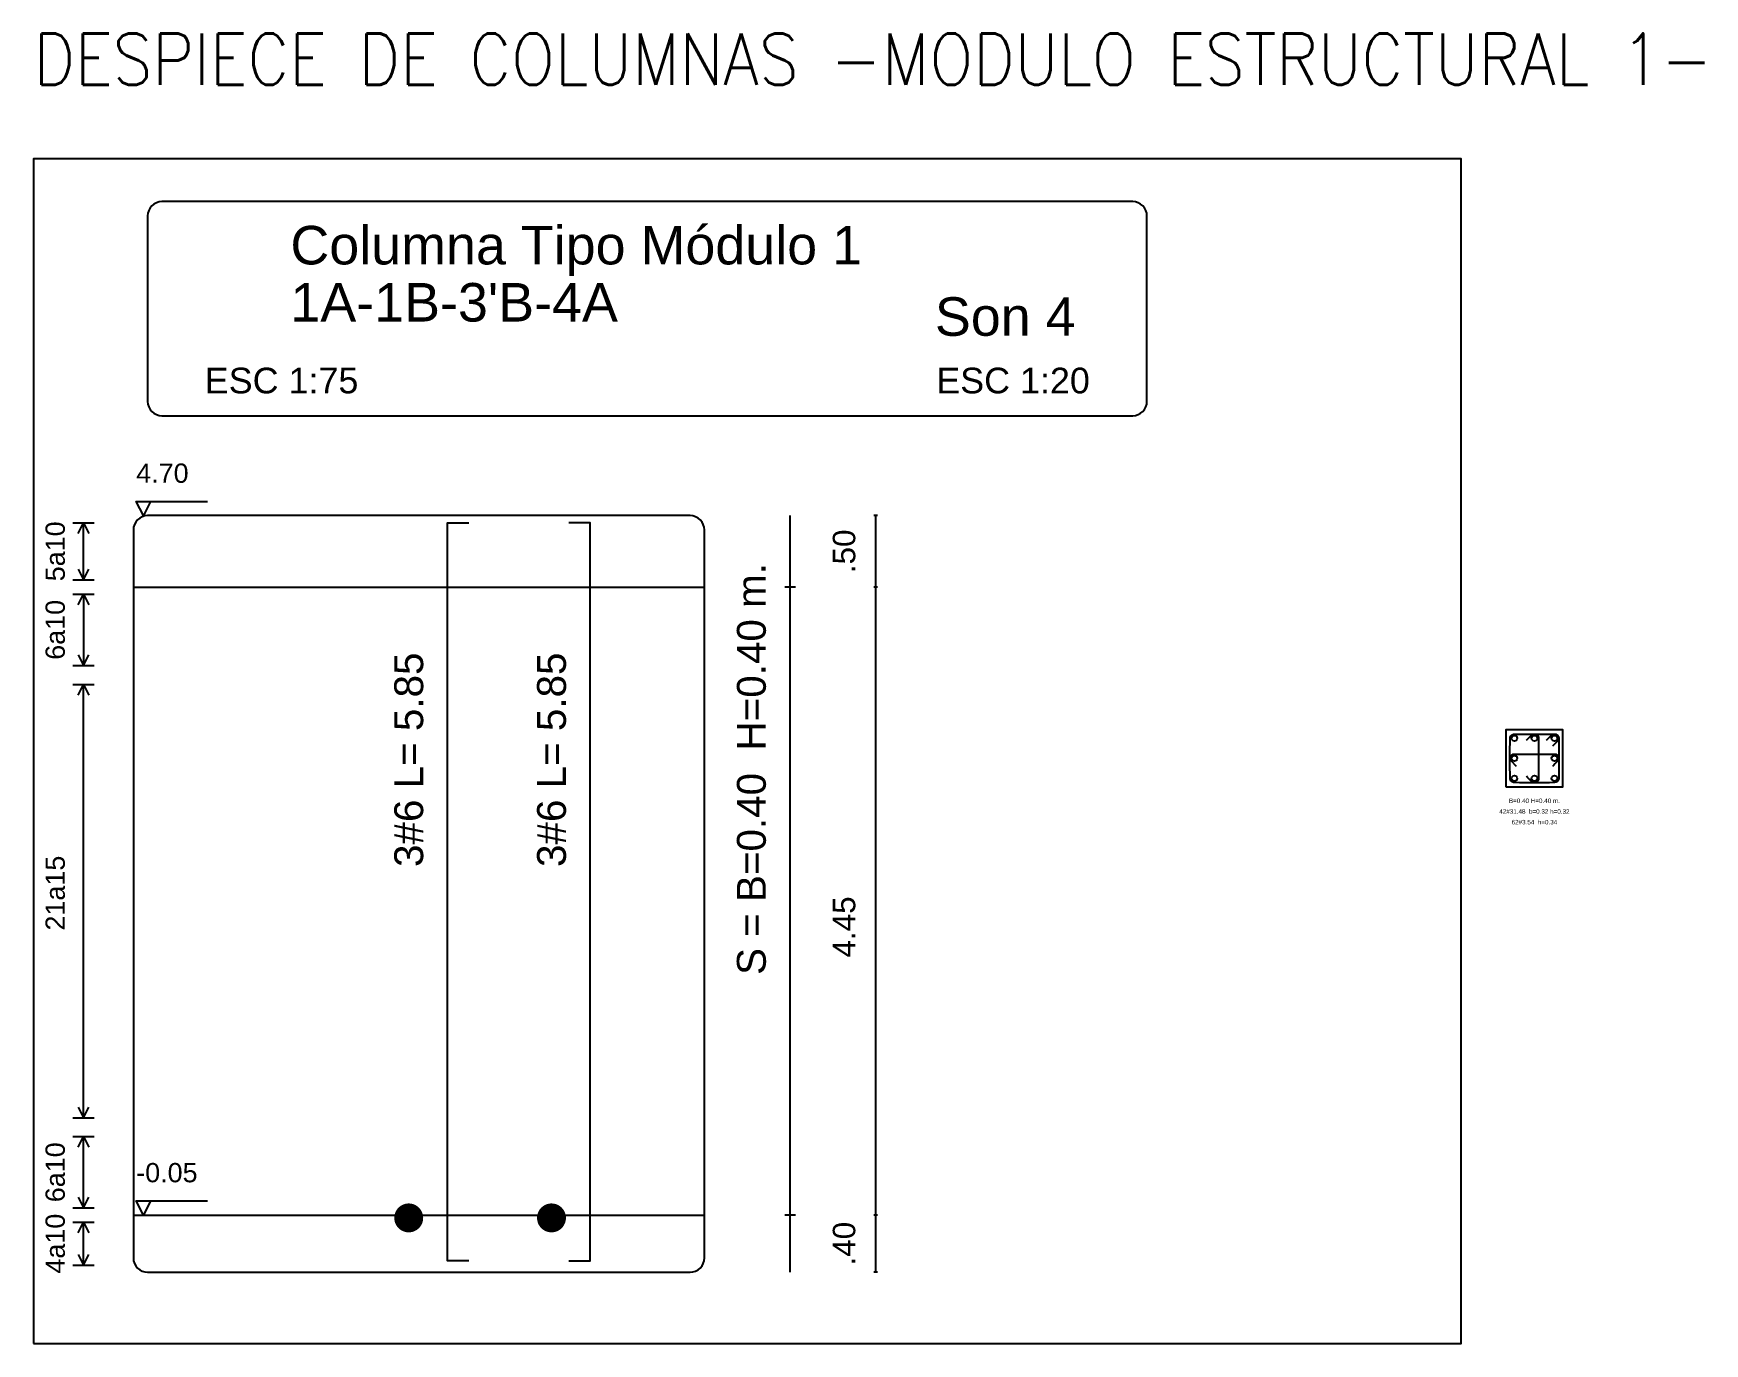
# Model space of a CAD drawing. Header units: feet. Extents: x -398 to 164, y -304 to 319.
# Drawn here: x -291.77 to -280.07, y -197.89 to -188.71 of the extents above; entities that cross this region are included whole.
import ezdxf
from ezdxf.enums import TextEntityAlignment as Align

# ---------------------------------------------------------------- set-up
doc = ezdxf.new("R2010")
doc.units = ezdxf.units.FT
doc.header["$MEASUREMENT"] = 0
for name, color, linetype in [('ACERO', 6, 'Continuous'), ('CAJA-GEN', 4, 'Continuous'), ('CAJA-REF', 7, 'Continuous'), ('Col', 7, 'Continuous'), ('DIM', 7, 'Continuous'), ('ESTR', 7, 'Continuous'), ('L1', 7, 'Continuous'), ('NOM-DESP', 7, 'Continuous'), ('TEXTO', 7, 'Continuous'), ('TX-E', 7, 'Continuous'), ('TX-V', 3, 'Continuous')]:
    doc.layers.add(name, color=color, linetype=linetype)
doc.layers.add('TX', color=60, linetype='Continuous', lineweight=0)
doc.styles.add('D200N', font='romans.shx', dxfattribs={"width": 0.9, "height": 0.32})
doc.styles.get("Standard").update_dxf_attribs({"font": 'arial.ttf'})

msp = doc.modelspace()

# ---------------------------------------------------------------- linework, layer by layer
at = {"layer": 'ACERO'}
for points in [[(-288.7224, -197.3067), (-288.8724, -197.3067), (-288.8724, -192.1367), (-288.7224, -192.1367)], [(-288.0224, -197.3067), (-287.8724, -197.3067), (-287.8724, -192.1367), (-288.0224, -192.1367)]]:
    msp.add_lwpolyline(points, dxfattribs=at)
at = {"layer": 'CAJA-GEN'}
msp.add_lwpolyline([(-291.7724, -197.8867), (-281.7724, -197.8867), (-281.7724, -189.5867), (-291.7724, -189.5867)], close=True, dxfattribs=at)
at = {"layer": 'CAJA-REF'}
msp.add_lwpolyline([(-281.4586, -193.9867), (-281.0586, -193.9867), (-281.0586, -193.5867), (-281.4586, -193.5867)], close=True, dxfattribs=at)
at = {"layer": 'Col'}
msp.add_lwpolyline([(-290.9724, -197.3867), (-287.1724, -197.3867, 0.4142136), (-287.0724, -197.2867), (-287.0724, -192.1867, 0.4142136), (-287.1724, -192.0867), (-290.9724, -192.0867, 0.4142136), (-291.0724, -192.1867), (-291.0724, -197.2867, 0.4142136)], format="xyb", close=True, dxfattribs=at)
at = {"layer": 'DIM'}
for points in [[(-286.4724, -197.3867), (-286.4724, -192.0867)], [(-286.4349, -192.5867), (-286.5099, -192.5867)], [(-286.4349, -196.9867), (-286.5099, -196.9867)]]:
    msp.add_lwpolyline(points, dxfattribs=at)
at = {"layer": 'ESTR'}
for points in [[(-291.4974, -192.1367), (-291.3474, -192.1367)], [(-291.4599, -192.2117), (-291.4224, -192.1367), (-291.3849, -192.2117)], [(-291.4224, -192.5367), (-291.4224, -192.1367)], [(-291.4974, -192.5367), (-291.3474, -192.5367)], [(-291.4599, -192.4617), (-291.4224, -192.5367), (-291.3849, -192.4617)], [(-291.4974, -192.6367), (-291.3474, -192.6367)], [(-291.4599, -192.7117), (-291.4224, -192.6367), (-291.3849, -192.7117)], [(-291.4224, -192.6367), (-291.4224, -193.1367)], [(-291.4974, -193.1367), (-291.3474, -193.1367)], [(-291.4599, -193.0617), (-291.4224, -193.1367), (-291.3849, -193.0617)], [(-291.4974, -193.2685), (-291.3474, -193.2685)], [(-291.4599, -193.3435), (-291.4224, -193.2685), (-291.3849, -193.3435)], [(-291.4224, -196.3049), (-291.4224, -193.2685)], [(-291.4599, -196.2299), (-291.4224, -196.3049), (-291.3849, -196.2299)], [(-291.4974, -196.3049), (-291.3474, -196.3049)], [(-291.4974, -196.4367), (-291.3474, -196.4367)], [(-291.4599, -196.5117), (-291.4224, -196.4367), (-291.3849, -196.5117)], [(-291.4224, -196.9367), (-291.4224, -196.4367)], [(-291.4599, -196.8617), (-291.4224, -196.9367), (-291.3849, -196.8617)], [(-291.4974, -196.9367), (-291.3474, -196.9367)], [(-291.4974, -197.0367), (-291.3474, -197.0367)], [(-291.4599, -197.1117), (-291.4224, -197.0367), (-291.3849, -197.1117)], [(-291.4224, -197.3367), (-291.4224, -197.0367)], [(-291.4974, -197.3367), (-291.3474, -197.3367)], [(-291.4599, -197.2617), (-291.4224, -197.3367), (-291.3849, -197.2617)]]:
    msp.add_lwpolyline(points, dxfattribs=at)
for points in [[(-281.1744, -193.6607), (-281.1391, -193.6253, -0.6681796), (-281.0886, -193.6462), (-281.0886, -193.9271, -0.4142135), (-281.1182, -193.9567, -0.0141818), (-281.3991, -193.9567, -0.4142136), (-281.4286, -193.9271, -0.0141818), (-281.4286, -193.6462, -0.4142136), (-281.3991, -193.6167), (-281.1182, -193.6167, -0.6681777), (-281.0973, -193.6671), (-281.1326, -193.7025)], [(-281.3149, -193.6607), (-281.2795, -193.6253, -0.6681786), (-281.2291, -193.6462), (-281.2291, -193.9271, -0.6681786), (-281.2795, -193.948, -0.0141818), (-281.3149, -193.9127)], [(-281.3846, -193.8429), (-281.42, -193.8076, -0.6681786), (-281.3991, -193.7571), (-281.1182, -193.7571, -0.6681777), (-281.0973, -193.8076, -0.0141818), (-281.1326, -193.8429)]]:
    msp.add_lwpolyline(points, format="xyb", dxfattribs=at)
for centre in [(-281.3991, -193.6462), (-281.2586, -193.6462), (-281.1182, -193.6462), (-281.3991, -193.7867), (-281.1182, -193.7867), (-281.3991, -193.9271), (-281.2586, -193.9271), (-281.1182, -193.9271)]:
    msp.add_circle(centre, 0.02, dxfattribs=at)
at = {"layer": 'L1'}
for points in [[(-290.9524, -191.9867), (-291.0024, -192.0867), (-291.0524, -191.9867), (-290.5524, -191.9867)], [(-290.9524, -196.8867), (-291.0024, -196.9867), (-291.0524, -196.8867), (-290.5524, -196.8867)]]:
    msp.add_lwpolyline(points, dxfattribs=at)
at = {"layer": 'TEXTO'}
for points in [[(-291.0724, -192.5867), (-287.0724, -192.5867)], [(-291.0724, -196.9867), (-287.0724, -196.9867)]]:
    msp.add_lwpolyline(points, dxfattribs=at)
at = {"layer": 'TEXTO', "const_width": 0.1013}
for points in [[(-289.1942, -197.0063, 1), (-289.093, -197.0063, 1)], [(-288.1942, -197.0063, 1), (-288.093, -197.0063, 1)]]:
    msp.add_lwpolyline(points, format="xyb", close=True, dxfattribs=at)
at = {"layer": 'TX-E'}
for points in [[(-285.8599, -192.0867), (-285.8849, -192.0867)], [(-285.8724, -197.3867), (-285.8724, -192.0867)], [(-285.8599, -192.5867), (-285.8849, -192.5867)], [(-285.8599, -196.9867), (-285.8849, -196.9867)], [(-285.8599, -197.3867), (-285.8849, -197.3867)]]:
    msp.add_lwpolyline(points, dxfattribs=at)
at = {"layer": 'TX-V'}
msp.add_lwpolyline([(-290.8724, -191.3867), (-284.0724, -191.3867, 0.4142136), (-283.9724, -191.2867), (-283.9724, -189.9867, 0.4142136), (-284.0724, -189.8867), (-290.8724, -189.8867, 0.4142136), (-290.9724, -189.9867), (-290.9724, -191.2867, 0.4142136)], format="xyb", close=True, dxfattribs=at)

# ---------------------------------------------------------------- texts
msp.add_text('ESC 1:75', height=0.18).set_placement((-290.5724, -191.2301))
msp.add_text('ESC 1:20', height=0.18).set_placement((-284.3724, -191.2301), align=Align.RIGHT)
at = {"layer": 'ESTR'}
for s, p in [('5a10', (-291.5524, -192.3367)), ('6a10', (-291.5524, -192.8867)), ('21a15', (-291.5524, -194.7309)), ('6a10', (-291.5524, -196.6867)), ('4a10', (-291.5524, -197.1867))]:
    msp.add_text(s, height=0.135, rotation=90, dxfattribs=at).set_placement(p, align=Align.CENTER)
at = {"layer": 'NOM-DESP'}
for s, p in [('Columna Tipo Módulo 1', (-289.9724, -190.3268)), ("1A-1B-3'B-4A", (-289.9724, -190.7271))]:
    msp.add_text(s, height=0.27, dxfattribs=at).set_placement(p)
at = {"layer": 'TEXTO'}
for s, p in [('4.70', (-291.0524, -191.8567)), ('-0.05', (-291.0524, -196.7567))]:
    msp.add_text(s, height=0.135, dxfattribs=at).set_placement(p)
for s, height, p in [('.50', 0.1575, (-286.0157, -192.3367)), ('S = B=0.40  H=0.40 m.', 0.2025, (-286.6423, -193.8617)), ('3#6 L= 5.85', 0.2025, (-289.0423, -193.7967)), ('3#6 L= 5.85', 0.2025, (-288.0423, -193.7967)), ('4.45', 0.1575, (-286.0157, -194.9682)), ('.40', 0.1575, (-286.0157, -197.1867))]:
    msp.add_text(s, height=height, rotation=90, dxfattribs=at).set_placement(p, align=Align.CENTER)
for s, p in [('B=0.40 H=0.40 m.', (-281.2586, -194.0999)), ('42#31.48  b=0.32 h=0.32', (-281.2586, -194.1747)), ('62#3.54  h=0.34', (-281.2586, -194.2495))]:
    msp.add_text(s, height=0.0315, dxfattribs=at).set_placement(p, align=Align.CENTER)
at = {"layer": 'TX', "insert": (-291.7724, -188.7085), "char_height": 0.36, "attachment_point": 1, "style": 'D200N'}
msp.add_mtext('\\pxql;DESPIECE DE COLUMNAS -MODULO ESTRUCTURAL 1-', dxfattribs=at)
at = {"layer": 'TX-V'}
msp.add_text('Son 4', height=0.27, dxfattribs=at).set_placement((-284.4724, -190.8268), align=Align.RIGHT)

doc.saveas('drawing.dxf')
